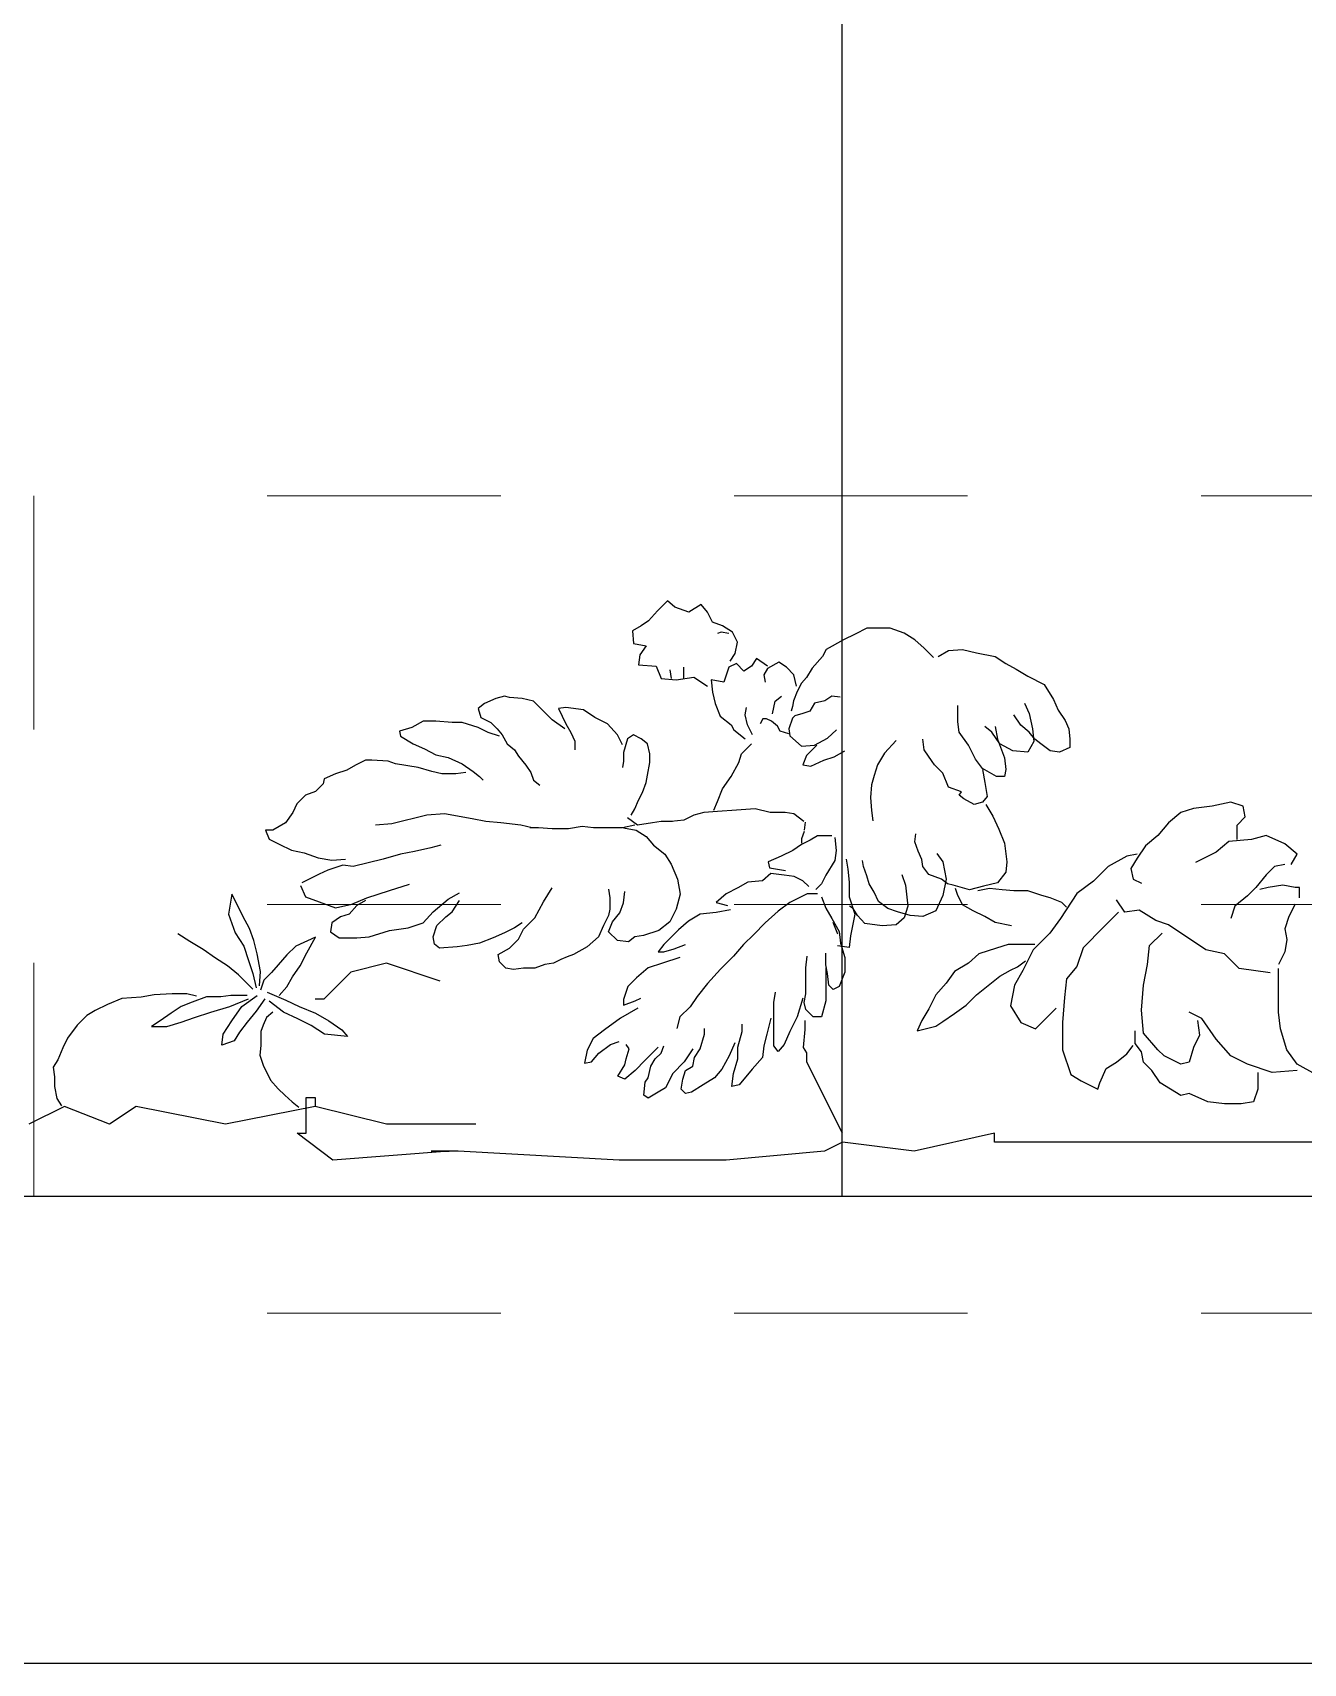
# Model space of a CAD drawing. Header units: inches. Extents: x -370 to 18, y -197 to 199.
# Drawn here: x -283.233 to -282.689, y 124.901 to 125.599 of the extents above; entities that cross this region are included whole.
import ezdxf

# ---------------------------------------------------------------- set-up
doc = ezdxf.new("R2010")
doc.units = ezdxf.units.IN
doc.header["$MEASUREMENT"] = 0
doc.linetypes.add('DASHED', pattern=[0.75, 0.5, -0.25])
doc.layers.add('artefactos', color=1, linetype='Continuous')

# ---------------------------------------------------------------- blocks, each defined once
blk = doc.blocks.new('A$C1E3C3A8C')
at = {"layer": 'artefactos', "color": 116, "true_color": 0x136734}
for p, q in [((2.3717, 0.6102), (2.3771, 0.621)), ((2.3771, 0.621), (2.3838, 0.6291)), ((2.3838, 0.6291), (2.3974, 0.621)), ((2.3974, 0.621), (2.4123, 0.6264)), ((2.4123, 0.6264), (2.4204, 0.6332)), ((2.4204, 0.6332), (2.4312, 0.6224)), ((2.4312, 0.6224), (2.4407, 0.6115)), ((2.1645, 0.5984), (2.1796, 0.6035)), ((2.1796, 0.6035), (2.1909, 0.6035)), ((2.1909, 0.6035), (2.2048, 0.6035)), ((2.2048, 0.6035), (2.2174, 0.5972)), ((2.3446, 0.5885), (2.35, 0.5994)), ((2.35, 0.5994), (2.3608, 0.6061)), ((2.3541, 0.598), (2.3622, 0.5994)), ((2.3608, 0.6061), (2.3717, 0.6102)), ((2.3622, 0.5994), (2.3662, 0.598)), ((2.4407, 0.6115), (2.4488, 0.6061)), ((2.4488, 0.6061), (2.4583, 0.6007)), ((2.4583, 0.6007), (2.4569, 0.5872)), ((2.133, 0.5719), (2.1431, 0.582)), ((2.1431, 0.582), (2.1531, 0.5909)), ((2.1531, 0.5909), (2.1645, 0.5984)), ((2.2174, 0.5972), (2.23, 0.5909)), ((2.23, 0.5909), (2.2489, 0.5808)), ((2.3473, 0.5763), (2.3446, 0.5885)), ((2.4569, 0.5872), (2.4434, 0.5845)), ((2.4434, 0.5845), (2.4501, 0.575)), ((2.0549, 0.5656), (2.0435, 0.5593)), ((2.0662, 0.5732), (2.0549, 0.5656)), ((2.0864, 0.577), (2.0662, 0.5732)), ((2.1015, 0.5808), (2.0864, 0.577)), ((2.1166, 0.5795), (2.1015, 0.5808)), ((2.1279, 0.5732), (2.1166, 0.5795)), ((2.2489, 0.5808), (2.2527, 0.5732)), ((2.2527, 0.5732), (2.264, 0.5606)), ((2.2918, 0.5614), (2.2999, 0.5669)), ((2.2999, 0.5669), (2.3121, 0.5601)), ((2.3121, 0.5628), (2.3243, 0.5709)), ((2.3243, 0.5709), (2.3297, 0.5628)), ((2.3378, 0.5574), (2.3459, 0.5655)), ((2.3459, 0.5655), (2.3541, 0.5614)), ((2.3527, 0.5682), (2.3473, 0.5763)), ((2.4515, 0.5641), (2.4326, 0.5628)), ((2.4501, 0.575), (2.4515, 0.5641)), ((2.0309, 0.5518), (2.0133, 0.5429)), ((2.0435, 0.5593), (2.0309, 0.5518)), ((2.264, 0.5606), (2.2703, 0.5505)), ((2.2703, 0.5505), (2.2754, 0.5442)), ((2.281, 0.5411), (2.2837, 0.5533)), ((2.2837, 0.5533), (2.2918, 0.5614)), ((2.3121, 0.5601), (2.3162, 0.5533)), ((2.3162, 0.5533), (2.3148, 0.5452)), ((2.3297, 0.5628), (2.3378, 0.5574)), ((2.3541, 0.5614), (2.3595, 0.5452)), ((2.3595, 0.5452), (2.373, 0.5479)), ((2.373, 0.5479), (2.3717, 0.5344)), ((2.392, 0.5506), (2.3771, 0.5411)), ((2.4109, 0.5479), (2.392, 0.5506)), ((2.4028, 0.556), (2.4028, 0.5614)), ((2.4028, 0.5493), (2.4028, 0.556)), ((2.4271, 0.5493), (2.4109, 0.5479)), ((2.4177, 0.5587), (2.4163, 0.5493)), ((2.4326, 0.5628), (2.4271, 0.5493)), ((2.0133, 0.5429), (2.0032, 0.5266)), ((2.2338, 0.5291), (2.2426, 0.5303)), ((2.2426, 0.5303), (2.2502, 0.5253)), ((2.2754, 0.5442), (2.2804, 0.5354)), ((2.2804, 0.5354), (2.2842, 0.5253)), ((2.304, 0.5249), (2.2972, 0.5303)), ((2.3717, 0.5344), (2.3689, 0.5222)), ((2.5774, 0.5276), (2.5909, 0.5289)), ((2.5909, 0.5289), (2.5963, 0.5303)), ((2.5963, 0.5303), (2.6058, 0.5276)), ((1.9982, 0.5152), (1.9906, 0.5039)), ((2.0032, 0.5266), (1.9982, 0.5152)), ((2.0297, 0.5114), (2.0259, 0.495)), ((2.0347, 0.5228), (2.0297, 0.5114)), ((2.1065, 0.5026), (2.1065, 0.5203)), ((2.2502, 0.5253), (2.2615, 0.5228)), ((2.2615, 0.5228), (2.2665, 0.514)), ((2.2665, 0.514), (2.2741, 0.5114)), ((2.2741, 0.5114), (2.2829, 0.5089)), ((2.2842, 0.5253), (2.2854, 0.519)), ((2.2854, 0.519), (2.2867, 0.514)), ((2.3067, 0.5113), (2.304, 0.5249)), ((2.3365, 0.51), (2.3351, 0.5181)), ((2.3689, 0.5222), (2.3635, 0.5086)), ((2.4989, 0.5073), (2.511, 0.5154)), ((2.511, 0.5154), (2.53, 0.5181)), ((2.53, 0.5181), (2.5381, 0.5168)), ((2.5381, 0.5168), (2.53, 0.5005)), ((2.5449, 0.5046), (2.5557, 0.5154)), ((2.5557, 0.5154), (2.5652, 0.5249)), ((2.5652, 0.5249), (2.5774, 0.5276)), ((2.6058, 0.5276), (2.618, 0.5222)), ((2.618, 0.5222), (2.6247, 0.5168)), ((2.6247, 0.5168), (2.622, 0.5073)), ((1.9868, 0.495), (1.9856, 0.4837)), ((1.9906, 0.5039), (1.9868, 0.495)), ((2.0259, 0.495), (2.0246, 0.4812)), ((2.0297, 0.4913), (2.0385, 0.4988)), ((2.0385, 0.4988), (2.046, 0.5102)), ((2.0662, 0.4976), (2.0637, 0.4837)), ((2.07, 0.4913), (2.0775, 0.4976)), ((2.1053, 0.4913), (2.1065, 0.5026)), ((2.2476, 0.485), (2.2376, 0.4938)), ((2.2829, 0.5089), (2.2854, 0.5064)), ((2.2854, 0.5064), (2.2892, 0.495)), ((2.2892, 0.495), (2.288, 0.4875)), ((2.2986, 0.4924), (2.3013, 0.4978)), ((2.3013, 0.4978), (2.3081, 0.5032)), ((2.3081, 0.5032), (2.3135, 0.5059)), ((2.3135, 0.5059), (2.3175, 0.5059)), ((2.3175, 0.5059), (2.3202, 0.5005)), ((2.3284, 0.4883), (2.3338, 0.4991)), ((2.3338, 0.4991), (2.3365, 0.51)), ((2.3487, 0.4937), (2.3365, 0.4843)), ((2.3514, 0.4991), (2.3487, 0.4937)), ((2.3635, 0.5086), (2.3514, 0.4991)), ((2.4745, 0.4883), (2.4853, 0.5005)), ((2.4853, 0.5005), (2.4989, 0.5073)), ((2.53, 0.5005), (2.5246, 0.491)), ((2.5313, 0.4951), (2.5449, 0.5046)), ((2.6044, 0.4951), (2.599, 0.4883)), ((2.6112, 0.5019), (2.6044, 0.4951)), ((2.622, 0.5073), (2.6112, 0.5019)), ((2.6139, 0.491), (2.6247, 0.4964)), ((2.6247, 0.4964), (2.6423, 0.5019)), ((2.6423, 0.5019), (2.6531, 0.5019)), ((2.6531, 0.5019), (2.6707, 0.5032)), ((2.6707, 0.5032), (2.6843, 0.5032)), ((2.6843, 0.5032), (2.6964, 0.4964)), ((2.6964, 0.4964), (2.71, 0.4924)), ((1.9856, 0.4837), (1.9856, 0.4749)), ((2.007, 0.4711), (2.0171, 0.4787)), ((2.0171, 0.4787), (2.0234, 0.4837)), ((2.0234, 0.4837), (2.0297, 0.4913)), ((2.0246, 0.4812), (2.0309, 0.4698)), ((2.0473, 0.4711), (2.0612, 0.4787)), ((2.0637, 0.4837), (2.0561, 0.4635)), ((2.0612, 0.4787), (2.07, 0.4913)), ((2.0927, 0.4723), (2.0952, 0.4774)), ((2.0952, 0.4774), (2.1053, 0.4913)), ((2.1431, 0.4723), (2.1443, 0.4837)), ((2.1733, 0.4824), (2.1859, 0.4686)), ((2.2615, 0.4774), (2.2476, 0.485)), ((2.259, 0.4774), (2.2703, 0.466)), ((2.2754, 0.4761), (2.2615, 0.4774)), ((2.288, 0.4875), (2.2754, 0.4761)), ((2.2891, 0.4897), (2.2986, 0.4924)), ((2.3405, 0.468), (2.3297, 0.4788)), ((2.4393, 0.468), (2.442, 0.4788)), ((2.442, 0.4788), (2.4488, 0.4843)), ((2.4488, 0.4843), (2.4569, 0.4883)), ((2.4569, 0.4883), (2.4637, 0.4843)), ((2.4637, 0.4843), (2.4677, 0.4694)), ((2.4691, 0.4775), (2.4745, 0.4883)), ((2.5246, 0.491), (2.5205, 0.4815)), ((2.5205, 0.4815), (2.5205, 0.4721)), ((2.5936, 0.4788), (2.5855, 0.4721)), ((2.599, 0.4883), (2.5936, 0.4788)), ((2.6017, 0.487), (2.6139, 0.491)), ((2.6951, 0.4788), (2.6829, 0.4734)), ((2.7086, 0.487), (2.6951, 0.4788)), ((2.71, 0.4924), (2.7086, 0.487)), ((1.9856, 0.4749), (1.9969, 0.4698)), ((1.9969, 0.4698), (2.007, 0.4711)), ((2.0309, 0.4698), (2.0473, 0.4711)), ((2.0561, 0.4635), (2.0549, 0.4509)), ((2.0801, 0.4522), (2.0876, 0.4623)), ((2.0876, 0.4623), (2.0927, 0.4723)), ((2.1317, 0.456), (2.1342, 0.4597)), ((2.1342, 0.4597), (2.1431, 0.4723)), ((2.1859, 0.4686), (2.1935, 0.456)), ((2.2401, 0.4648), (2.2287, 0.4711)), ((2.2514, 0.461), (2.2401, 0.4648)), ((2.2653, 0.4547), (2.2514, 0.461)), ((2.2703, 0.466), (2.2741, 0.456)), ((2.3432, 0.4585), (2.3405, 0.468)), ((2.3514, 0.4436), (2.3432, 0.4585)), ((2.4393, 0.4585), (2.4393, 0.468)), ((2.442, 0.445), (2.4393, 0.4585)), ((2.4677, 0.4694), (2.4677, 0.4599)), ((2.4677, 0.4599), (2.4691, 0.4531)), ((2.5814, 0.4653), (2.5733, 0.4558)), ((2.5855, 0.4721), (2.5814, 0.4653)), ((2.6572, 0.4639), (2.6423, 0.4572)), ((2.6707, 0.4667), (2.6572, 0.4639)), ((2.6829, 0.4734), (2.6707, 0.4667)), ((2.714, 0.4572), (2.7222, 0.4599)), ((2.7222, 0.4599), (2.7397, 0.4612)), ((2.7397, 0.4612), (2.7465, 0.4612)), ((2.7465, 0.4612), (2.7573, 0.4558)), ((2.0549, 0.4509), (2.0561, 0.4434)), ((2.0561, 0.4434), (2.0649, 0.4434)), ((2.0649, 0.4434), (2.0801, 0.4522)), ((2.0801, 0.4509), (2.0775, 0.437)), ((2.1166, 0.432), (2.1229, 0.4471)), ((2.1229, 0.4471), (2.1317, 0.456)), ((2.1935, 0.456), (2.1972, 0.4446)), ((2.1972, 0.4446), (2.1998, 0.4345)), ((2.2741, 0.456), (2.2653, 0.4547)), ((2.3608, 0.4301), (2.3514, 0.4436)), ((2.4434, 0.4369), (2.442, 0.445)), ((2.5679, 0.4477), (2.5652, 0.4396)), ((2.5733, 0.4558), (2.5679, 0.4477)), ((2.6234, 0.4436), (2.6193, 0.4396)), ((2.6301, 0.449), (2.6234, 0.4436)), ((2.6423, 0.4572), (2.6301, 0.449)), ((2.6383, 0.4477), (2.6491, 0.4463)), ((2.6491, 0.4463), (2.664, 0.4463)), ((2.664, 0.4463), (2.6748, 0.449)), ((2.6748, 0.449), (2.6897, 0.4531)), ((2.6897, 0.4531), (2.714, 0.4572)), ((2.7573, 0.4558), (2.7668, 0.4504)), ((2.7668, 0.4504), (2.779, 0.4463)), ((2.779, 0.4463), (2.7912, 0.4409)), ((2.7912, 0.4409), (2.7925, 0.4355)), ((2.0775, 0.437), (2.075, 0.4219)), ((2.1002, 0.4194), (2.1053, 0.4232)), ((2.1027, 0.427), (2.1166, 0.432)), ((2.1053, 0.4232), (2.1027, 0.427)), ((2.1998, 0.4345), (2.201, 0.4207)), ((2.3662, 0.4165), (2.3608, 0.4301)), ((2.4474, 0.426), (2.4434, 0.4369)), ((2.4515, 0.4179), (2.4474, 0.426)), ((2.5652, 0.4396), (2.5584, 0.4342)), ((2.7925, 0.4355), (2.8006, 0.4274)), ((2.8006, 0.4274), (2.8115, 0.4233)), ((2.8115, 0.4233), (2.8209, 0.4138)), ((1.7961, 0.4), (1.7983, 0.4113)), ((1.7983, 0.4113), (1.8118, 0.4158)), ((1.8118, 0.4158), (1.832, 0.4113)), ((1.832, 0.4113), (1.8522, 0.409)), ((1.8522, 0.409), (1.8657, 0.4045)), ((2.0763, 0.4131), (2.0687, 0.4005)), ((2.075, 0.4219), (2.0801, 0.4156)), ((2.0801, 0.4156), (2.0889, 0.4131)), ((2.0889, 0.4131), (2.1002, 0.4194)), ((2.1998, 0.4068), (2.1985, 0.3954)), ((2.201, 0.4207), (2.1998, 0.4068)), ((2.3094, 0.4044), (2.3256, 0.4084)), ((2.3256, 0.4084), (2.3459, 0.4071)), ((2.3459, 0.4071), (2.3662, 0.4057)), ((2.3703, 0.4071), (2.3662, 0.4165)), ((2.3662, 0.4057), (2.3811, 0.4044)), ((2.4556, 0.4084), (2.4515, 0.4179)), ((2.4596, 0.4017), (2.4556, 0.4084)), ((2.8209, 0.4138), (2.825, 0.4044)), ((1.805, 0.391), (1.7961, 0.4)), ((1.805, 0.3753), (1.805, 0.391)), ((1.8657, 0.4045), (1.8792, 0.3933)), ((1.8792, 0.3933), (1.8904, 0.3798)), ((2.0687, 0.4005), (2.0624, 0.3866)), ((2.2716, 0.3942), (2.2728, 0.3854)), ((2.2729, 0.3949), (2.2837, 0.403)), ((2.2837, 0.403), (2.2932, 0.4044)), ((2.2932, 0.4044), (2.3094, 0.4044)), ((2.3811, 0.4044), (2.392, 0.4017)), ((2.392, 0.4017), (2.4028, 0.3962)), ((2.4028, 0.3962), (2.4163, 0.3949)), ((2.415, 0.3949), (2.4271, 0.3949)), ((2.4271, 0.3949), (2.4366, 0.3935)), ((2.4366, 0.3935), (2.4529, 0.3908)), ((2.4529, 0.3908), (2.4637, 0.3989)), ((2.4677, 0.3881), (2.4542, 0.3854)), ((2.4556, 0.3908), (2.4691, 0.3881)), ((2.4691, 0.3881), (2.484, 0.3881)), ((2.484, 0.3881), (2.5002, 0.3881)), ((2.5002, 0.3881), (2.5124, 0.3895)), ((2.5124, 0.3895), (2.5273, 0.3868)), ((2.5449, 0.3868), (2.5598, 0.3881)), ((2.5598, 0.3881), (2.5692, 0.3881)), ((2.5665, 0.3881), (2.5787, 0.3908)), ((2.5787, 0.3908), (2.6004, 0.3935)), ((2.6004, 0.3935), (2.6166, 0.3949)), ((2.6166, 0.3949), (2.6315, 0.3976)), ((2.6315, 0.3976), (2.6613, 0.403)), ((2.6613, 0.403), (2.6802, 0.4017)), ((2.6802, 0.4017), (2.7181, 0.3922)), ((2.7181, 0.3922), (2.7357, 0.3908)), ((2.825, 0.4044), (2.8331, 0.3935)), ((2.8331, 0.3935), (2.8467, 0.3854)), ((1.7399, 0.3596), (1.7534, 0.3708)), ((1.7534, 0.3708), (1.7736, 0.3798)), ((1.7736, 0.3798), (1.7893, 0.3753)), ((1.7893, 0.3753), (1.814, 0.3731)), ((1.814, 0.3731), (1.8275, 0.3618)), ((1.8904, 0.3798), (1.9039, 0.3686)), ((2.0561, 0.3715), (2.0536, 0.3513)), ((2.0624, 0.3866), (2.0561, 0.3715)), ((2.1494, 0.3627), (2.1531, 0.3728)), ((2.1531, 0.3728), (2.1519, 0.3816)), ((2.2397, 0.3777), (2.2381, 0.3636)), ((2.2428, 0.3793), (2.2491, 0.3793)), ((2.2491, 0.3793), (2.2584, 0.3793)), ((2.2584, 0.3793), (2.2663, 0.3746)), ((2.2663, 0.3746), (2.2756, 0.3699)), ((2.2725, 0.384), (2.2756, 0.3761)), ((2.2756, 0.3761), (2.2756, 0.3714)), ((2.4434, 0.3786), (2.4353, 0.3692)), ((2.4542, 0.3854), (2.4434, 0.3786)), ((2.5273, 0.3868), (2.5449, 0.3868)), ((2.8399, 0.3705), (2.8264, 0.3637)), ((2.8507, 0.3759), (2.8399, 0.3705)), ((2.8467, 0.3854), (2.8548, 0.3854)), ((2.8548, 0.3854), (2.8507, 0.3759)), ((1.7466, 0.3483), (1.7399, 0.3596)), ((1.8275, 0.3618), (1.85, 0.3506)), ((1.9039, 0.3686), (1.9128, 0.3551)), ((1.9128, 0.3596), (1.9241, 0.3573)), ((1.9128, 0.3551), (1.9196, 0.3439)), ((1.9241, 0.3573), (1.9443, 0.3461)), ((2.1292, 0.3601), (2.1229, 0.3513)), ((2.1443, 0.3463), (2.1456, 0.3538)), ((2.1456, 0.3538), (2.1494, 0.3627)), ((2.2086, 0.3463), (2.2098, 0.3526)), ((2.2272, 0.3542), (2.2256, 0.3433)), ((2.2381, 0.3636), (2.2397, 0.3527)), ((2.2397, 0.3527), (2.2491, 0.337)), ((2.2756, 0.3699), (2.285, 0.3636)), ((2.285, 0.3636), (2.2975, 0.3574)), ((2.2975, 0.3574), (2.3116, 0.3511)), ((2.4231, 0.3597), (2.4163, 0.3488)), ((2.4353, 0.3692), (2.4231, 0.3597)), ((2.6653, 0.3692), (2.6761, 0.3664)), ((2.6761, 0.3664), (2.6937, 0.3624)), ((2.6937, 0.3624), (2.7086, 0.3597)), ((2.7086, 0.3597), (2.7276, 0.3543)), ((2.7276, 0.3543), (2.7438, 0.3502)), ((2.7831, 0.3529), (2.7682, 0.3543)), ((2.7979, 0.3556), (2.7831, 0.3529)), ((2.8128, 0.361), (2.7979, 0.3556)), ((2.8264, 0.3637), (2.8128, 0.361)), ((1.7534, 0.3483), (1.7646, 0.3461)), ((1.7646, 0.3461), (1.7736, 0.3371)), ((1.7736, 0.3371), (1.7848, 0.3236)), ((1.9196, 0.3439), (1.9173, 0.3326)), ((1.9443, 0.3461), (1.96, 0.3304)), ((2.0536, 0.3513), (2.0549, 0.34)), ((2.0549, 0.34), (2.0637, 0.3286)), ((2.1229, 0.3513), (2.1191, 0.3324)), ((2.1242, 0.3324), (2.138, 0.3375)), ((2.138, 0.3375), (2.1443, 0.3463)), ((2.167, 0.3375), (2.1632, 0.3261)), ((2.2023, 0.3274), (2.2048, 0.3362)), ((2.2048, 0.3362), (2.2086, 0.3463)), ((2.2256, 0.3433), (2.2241, 0.3292)), ((2.2491, 0.337), (2.2538, 0.3276)), ((2.2741, 0.3308), (2.2835, 0.3355)), ((2.2835, 0.3355), (2.2944, 0.337)), ((2.31, 0.3449), (2.2928, 0.3417)), ((2.2944, 0.337), (2.3085, 0.3386)), ((2.3085, 0.3386), (2.3178, 0.3308)), ((2.3116, 0.3511), (2.31, 0.3449)), ((2.4163, 0.3488), (2.4095, 0.3326)), ((2.7438, 0.3502), (2.76, 0.3461)), ((2.76, 0.3461), (2.7709, 0.3475)), ((2.7709, 0.3475), (2.7871, 0.3421)), ((2.7871, 0.3421), (2.7966, 0.338)), ((2.7966, 0.338), (2.8047, 0.3339)), ((1.7377, 0.3236), (1.7422, 0.3236)), ((1.7377, 0.3124), (1.7377, 0.3236)), ((1.7422, 0.3236), (1.7556, 0.3259)), ((1.7556, 0.3259), (1.7714, 0.3236)), ((1.7714, 0.3236), (1.7803, 0.3214)), ((1.7848, 0.3236), (1.7938, 0.3146)), ((1.9173, 0.3326), (1.9084, 0.3281)), ((1.96, 0.3304), (1.978, 0.3169)), ((2.0158, 0.3148), (2.0309, 0.3198)), ((2.0309, 0.3198), (2.046, 0.3198)), ((2.046, 0.3198), (2.0586, 0.3211)), ((2.0586, 0.3211), (2.0725, 0.3223)), ((2.0637, 0.3286), (2.0788, 0.3248)), ((2.0725, 0.3223), (2.0851, 0.3198)), ((2.0788, 0.3248), (2.0939, 0.3211)), ((2.0939, 0.3211), (2.1116, 0.3261)), ((2.1065, 0.3148), (2.109, 0.3223)), ((2.1116, 0.3261), (2.1179, 0.3274)), ((2.1179, 0.3274), (2.1242, 0.3324)), ((2.1191, 0.3324), (2.1229, 0.3148)), ((2.1632, 0.3261), (2.1607, 0.3034)), ((2.1922, 0.3085), (2.1972, 0.3185)), ((2.1972, 0.3185), (2.2023, 0.3274)), ((2.2241, 0.3292), (2.2241, 0.3136)), ((2.2538, 0.3276), (2.26, 0.3214)), ((2.2678, 0.3245), (2.2741, 0.3308)), ((2.3178, 0.3308), (2.3335, 0.3292)), ((2.3335, 0.3292), (2.3444, 0.323)), ((2.3444, 0.323), (2.3569, 0.3167)), ((2.4095, 0.3326), (2.4068, 0.3163)), ((2.4677, 0.3069), (2.4664, 0.3191)), ((2.484, 0.3218), (2.4826, 0.3123)), ((2.5543, 0.3082), (2.5449, 0.3231)), ((2.6572, 0.3109), (2.645, 0.3177)), ((2.7208, 0.3204), (2.6992, 0.3272)), ((2.7452, 0.3123), (2.7208, 0.3204)), ((2.8047, 0.3339), (2.8155, 0.3285)), ((2.8169, 0.3258), (2.8115, 0.3136)), ((1.7422, 0.3056), (1.7489, 0.2922)), ((1.7938, 0.3146), (1.8073, 0.3034)), ((1.8073, 0.3034), (1.8118, 0.2899)), ((1.9263, 0.2967), (1.9353, 0.3101)), ((1.978, 0.3169), (1.9959, 0.2899)), ((1.9894, 0.3022), (1.9944, 0.3072)), ((1.9944, 0.3072), (2.007, 0.3122)), ((2.007, 0.3122), (2.0158, 0.3148)), ((2.0901, 0.2984), (2.1015, 0.3047)), ((2.1015, 0.3047), (2.1053, 0.3122)), ((2.1053, 0.3122), (2.1065, 0.3148)), ((2.1229, 0.3148), (2.1305, 0.2984)), ((2.1607, 0.3034), (2.1645, 0.2908)), ((2.172, 0.2971), (2.1821, 0.3009)), ((2.1821, 0.3009), (2.1922, 0.3085)), ((2.2149, 0.2933), (2.2199, 0.3009)), ((2.2241, 0.3136), (2.2178, 0.2948)), ((2.2199, 0.3009), (2.2237, 0.3034)), ((2.2491, 0.3011), (2.2428, 0.2901)), ((2.2538, 0.3136), (2.2491, 0.3011)), ((2.2584, 0.3167), (2.2694, 0.3167)), ((2.2694, 0.3167), (2.2881, 0.3073)), ((2.2881, 0.3073), (2.3006, 0.2979)), ((2.3679, 0.3073), (2.3554, 0.3042)), ((2.3569, 0.3167), (2.3679, 0.3073)), ((2.4068, 0.3163), (2.4109, 0.3001)), ((2.4109, 0.3001), (2.4177, 0.2866)), ((2.4718, 0.296), (2.4677, 0.3069)), ((2.4826, 0.3123), (2.4826, 0.3001)), ((2.4826, 0.3001), (2.484, 0.2933)), ((2.5638, 0.2906), (2.5543, 0.3082)), ((2.6531, 0.2974), (2.645, 0.3096)), ((2.6734, 0.2974), (2.6572, 0.3109)), ((2.7614, 0.3055), (2.7452, 0.3123)), ((2.7465, 0.3096), (2.756, 0.3042)), ((2.756, 0.3042), (2.7641, 0.2947)), ((2.779, 0.3015), (2.7614, 0.3055)), ((2.7966, 0.3082), (2.779, 0.3015)), ((2.8115, 0.3136), (2.7966, 0.3082)), ((2.8791, 0.2924), (2.885, 0.3043)), ((2.885, 0.3043), (2.891, 0.3162)), ((2.891, 0.3162), (2.8945, 0.2948)), ((1.7489, 0.2922), (1.7534, 0.2787)), ((1.8657, 0.2742), (1.8792, 0.2832)), ((1.8792, 0.2832), (1.8926, 0.2877)), ((1.8926, 0.2877), (1.9106, 0.2989)), ((1.9106, 0.2989), (1.9263, 0.2967)), ((1.9331, 0.2967), (1.9488, 0.2809)), ((1.9959, 0.2899), (2.0072, 0.2742)), ((2.0486, 0.282), (2.0662, 0.2858)), ((2.0662, 0.2858), (2.0775, 0.2921)), ((2.0775, 0.2921), (2.0901, 0.2984)), ((2.1305, 0.2984), (2.1443, 0.2921)), ((2.1443, 0.2921), (2.1582, 0.2933)), ((2.1582, 0.2933), (2.172, 0.2971)), ((2.1645, 0.2908), (2.1733, 0.2832)), ((2.1733, 0.2832), (2.1884, 0.282)), ((2.1884, 0.282), (2.2073, 0.2845)), ((2.2073, 0.2845), (2.2149, 0.2933)), ((2.2178, 0.2948), (2.2225, 0.2713)), ((2.2428, 0.2901), (2.235, 0.276)), ((2.2363, 0.2732), (2.2413, 0.2858)), ((2.3006, 0.2979), (2.3147, 0.2854)), ((2.3147, 0.2854), (2.3272, 0.2729)), ((2.3522, 0.2995), (2.3679, 0.2964)), ((2.3679, 0.2964), (2.385, 0.2948)), ((2.385, 0.2948), (2.3976, 0.287)), ((2.3976, 0.287), (2.4085, 0.2776)), ((2.4177, 0.2866), (2.4298, 0.2771)), ((2.4799, 0.2866), (2.4718, 0.296)), ((2.484, 0.2757), (2.4799, 0.2866)), ((2.484, 0.2933), (2.4894, 0.2825)), ((2.4894, 0.2825), (2.4948, 0.2703)), ((2.576, 0.2784), (2.5638, 0.2906)), ((2.5774, 0.2852), (2.5855, 0.2798)), ((2.6599, 0.292), (2.6531, 0.2974)), ((2.6694, 0.2825), (2.6599, 0.292)), ((2.6734, 0.2703), (2.6694, 0.2825)), ((2.6843, 0.2852), (2.6734, 0.2974)), ((2.7005, 0.2798), (2.6843, 0.2852)), ((2.7641, 0.2947), (2.7736, 0.292)), ((2.7736, 0.292), (2.7831, 0.2852)), ((2.7831, 0.2852), (2.7844, 0.2757)), ((2.8719, 0.2793), (2.8791, 0.2924)), ((2.8945, 0.2948), (2.8874, 0.2746)), ((1.7534, 0.2787), (1.7511, 0.2674)), ((1.7511, 0.2674), (1.7534, 0.254)), ((1.8387, 0.2562), (1.8522, 0.2652)), ((1.8522, 0.2652), (1.8657, 0.2742)), ((1.8994, 0.2607), (1.8859, 0.2742)), ((1.9488, 0.2809), (1.9712, 0.2585)), ((2.0072, 0.2742), (2.0251, 0.2562)), ((2.2225, 0.2713), (2.2241, 0.2588)), ((2.235, 0.276), (2.2334, 0.2635)), ((2.3272, 0.2729), (2.3382, 0.2619)), ((2.4085, 0.2776), (2.4163, 0.2698)), ((2.4163, 0.2698), (2.4241, 0.2619)), ((2.4298, 0.2771), (2.4461, 0.2717)), ((2.4461, 0.2717), (2.4556, 0.2703)), ((2.4556, 0.2703), (2.4623, 0.2649)), ((2.4623, 0.2649), (2.4745, 0.2662)), ((2.4745, 0.2662), (2.484, 0.2757)), ((2.4948, 0.2703), (2.507, 0.2595)), ((2.5814, 0.2676), (2.576, 0.2784)), ((2.5909, 0.2581), (2.5814, 0.2676)), ((2.5855, 0.2798), (2.5963, 0.2744)), ((2.5963, 0.2744), (2.6085, 0.269)), ((2.6085, 0.269), (2.6234, 0.2635)), ((2.6721, 0.2622), (2.6734, 0.2703)), ((2.7208, 0.2771), (2.7005, 0.2798)), ((2.7425, 0.2703), (2.7208, 0.2771)), ((2.756, 0.269), (2.7425, 0.2703)), ((2.7749, 0.269), (2.756, 0.269)), ((2.7844, 0.2757), (2.7749, 0.269)), ((2.8005, 0.2698), (2.822, 0.2603)), ((2.8101, 0.2531), (2.8005, 0.2698)), ((2.8636, 0.2519), (2.8672, 0.2662)), ((2.8672, 0.2662), (2.8719, 0.2793)), ((2.8874, 0.2746), (2.8779, 0.2603)), ((2.9219, 0.2567), (2.9362, 0.265)), ((2.9362, 0.265), (2.9493, 0.2734)), ((1.7534, 0.254), (1.7601, 0.2405)), ((1.8028, 0.236), (1.8185, 0.2517)), ((1.8185, 0.2517), (1.8387, 0.2562)), ((1.9016, 0.2405), (1.8994, 0.2607)), ((1.9712, 0.2585), (1.978, 0.2382)), ((2.0234, 0.2618), (2.0372, 0.2618)), ((2.0251, 0.2562), (2.0364, 0.2337)), ((2.0372, 0.2618), (2.0523, 0.2618)), ((2.0523, 0.2618), (2.0649, 0.258)), ((2.0649, 0.258), (2.0838, 0.2517)), ((2.0838, 0.2517), (2.0952, 0.2416)), ((2.2241, 0.2588), (2.2366, 0.2604)), ((2.2334, 0.2635), (2.2287, 0.2479)), ((2.2287, 0.2479), (2.2287, 0.2322)), ((2.2491, 0.24), (2.2491, 0.2526)), ((2.2709, 0.2369), (2.2694, 0.2494)), ((2.3382, 0.2619), (2.3491, 0.2494)), ((2.3491, 0.2494), (2.3632, 0.2354)), ((2.4132, 0.2573), (2.4007, 0.2619)), ((2.4069, 0.2479), (2.4257, 0.2416)), ((2.4241, 0.2541), (2.4132, 0.2573)), ((2.4241, 0.2619), (2.4304, 0.2541)), ((2.4304, 0.2541), (2.4241, 0.2541)), ((2.507, 0.2595), (2.5219, 0.2513)), ((2.5219, 0.2513), (2.5286, 0.2486)), ((2.5286, 0.2486), (2.5354, 0.2459)), ((2.6031, 0.2513), (2.5909, 0.2581)), ((2.6017, 0.2432), (2.6031, 0.2513)), ((2.6234, 0.2635), (2.6369, 0.2608)), ((2.6369, 0.2608), (2.6477, 0.2595)), ((2.6477, 0.2595), (2.6667, 0.2581)), ((2.6667, 0.2581), (2.6721, 0.2622)), ((2.8172, 0.2388), (2.8101, 0.2531)), ((2.822, 0.2603), (2.8315, 0.2507)), ((2.8315, 0.2507), (2.841, 0.24)), ((2.86, 0.2329), (2.8636, 0.2519)), ((2.8779, 0.2603), (2.8731, 0.2448)), ((2.8957, 0.2388), (2.9088, 0.2472)), ((2.9088, 0.2472), (2.9219, 0.2567)), ((1.7601, 0.218), (1.7601, 0.236)), ((1.7691, 0.2315), (1.8028, 0.236)), ((1.9061, 0.218), (1.9016, 0.2405)), ((1.978, 0.2382), (1.9892, 0.2247)), ((2.0423, 0.2379), (2.0335, 0.2442)), ((2.0364, 0.2337), (2.0453, 0.218)), ((2.0498, 0.2341), (2.0423, 0.2379)), ((2.0612, 0.2278), (2.0498, 0.2341)), ((2.0952, 0.2416), (2.1103, 0.2328)), ((2.1103, 0.2328), (2.1191, 0.2202)), ((2.2287, 0.2322), (2.235, 0.2166)), ((2.2459, 0.2181), (2.2475, 0.2307)), ((2.2475, 0.2307), (2.2491, 0.24)), ((2.2491, 0.2369), (2.2491, 0.215)), ((2.2709, 0.2338), (2.2709, 0.2369)), ((2.2709, 0.2088), (2.2709, 0.2338)), ((2.3632, 0.2354), (2.3772, 0.2197)), ((2.4257, 0.2416), (2.4413, 0.2369)), ((2.4413, 0.2369), (2.4538, 0.226)), ((2.5354, 0.2459), (2.5435, 0.2419)), ((2.5435, 0.2419), (2.553, 0.2405)), ((2.553, 0.2405), (2.5638, 0.2365)), ((2.5638, 0.2365), (2.576, 0.2365)), ((2.576, 0.2365), (2.5868, 0.2351)), ((2.5868, 0.2351), (2.5949, 0.2365)), ((2.5949, 0.2365), (2.6017, 0.2432)), ((2.6659, 0.2223), (2.7238, 0.2416)), ((2.7238, 0.2416), (2.7625, 0.232)), ((2.7625, 0.232), (2.7915, 0.203)), ((2.8255, 0.2269), (2.8172, 0.2388)), ((2.841, 0.24), (2.8481, 0.2317)), ((2.8481, 0.2317), (2.8565, 0.2234)), ((2.8612, 0.2174), (2.86, 0.2329)), ((2.8684, 0.2305), (2.8648, 0.215)), ((2.8731, 0.2448), (2.8684, 0.2305)), ((2.8684, 0.2138), (2.8838, 0.2293)), ((2.8838, 0.2293), (2.8957, 0.2388)), ((1.7601, 0.1888), (1.7601, 0.218)), ((1.9084, 0.191), (1.9061, 0.218)), ((1.9892, 0.2247), (1.9914, 0.2045)), ((2.0453, 0.218), (2.0498, 0.1955)), ((2.0738, 0.2177), (2.0612, 0.2278)), ((2.0864, 0.2076), (2.0738, 0.2177)), ((2.1191, 0.2202), (2.1305, 0.2076)), ((2.235, 0.2166), (2.2412, 0.2135)), ((2.2412, 0.2135), (2.2459, 0.2181)), ((2.2491, 0.215), (2.2491, 0.2009)), ((2.3772, 0.2197), (2.3882, 0.2056)), ((2.4538, 0.226), (2.4632, 0.2166)), ((2.4632, 0.2166), (2.4679, 0.2025)), ((2.8315, 0.2162), (2.8255, 0.2269)), ((2.8398, 0.2067), (2.8315, 0.2162)), ((2.8565, 0.2234), (2.86, 0.2126)), ((1.9914, 0.2045), (1.9937, 0.1775)), ((2.0498, 0.1955), (2.0386, 0.1775)), ((2.0977, 0.1963), (2.0864, 0.2076)), ((2.1103, 0.1874), (2.0977, 0.1963)), ((2.1305, 0.2076), (2.138, 0.1925)), ((2.2491, 0.2009), (2.2538, 0.1837)), ((2.2725, 0.1994), (2.2709, 0.2088)), ((2.2709, 0.1916), (2.2725, 0.1994)), ((2.2741, 0.2041), (2.2803, 0.1837)), ((2.3053, 0.1994), (2.3038, 0.2103)), ((2.3053, 0.1853), (2.3053, 0.1994)), ((2.3882, 0.2056), (2.396, 0.1947)), ((2.396, 0.1947), (2.4069, 0.1837)), ((2.4554, 0.2009), (2.4491, 0.2041)), ((2.4679, 0.1963), (2.4554, 0.2009)), ((2.4679, 0.2025), (2.4679, 0.1963)), ((2.7915, 0.203), (2.8011, 0.203)), ((2.8184, 0.1948), (2.8005, 0.1876)), ((2.8327, 0.2019), (2.8184, 0.1948)), ((2.8529, 0.2103), (2.8327, 0.2019)), ((2.835, 0.1888), (2.8505, 0.2007)), ((2.8553, 0.2031), (2.8648, 0.19)), ((2.8802, 0.1948), (2.8636, 0.2067)), ((2.8933, 0.1948), (2.8731, 0.2031)), ((2.8743, 0.2067), (2.8921, 0.2067)), ((2.891, 0.1793), (2.8802, 0.1948)), ((2.8921, 0.2067), (2.9029, 0.2055)), ((2.9136, 0.1888), (2.8933, 0.1948)), ((2.9029, 0.2055), (2.9183, 0.2055)), ((2.9183, 0.2055), (2.9338, 0.1995)), ((2.9293, 0.2062), (2.9397, 0.2088)), ((2.9338, 0.1995), (2.9457, 0.1948)), ((2.9397, 0.2088), (2.9553, 0.2088)), ((2.9457, 0.1948), (2.9564, 0.1876)), ((2.9553, 0.2088), (2.9748, 0.2075)), ((2.9748, 0.2075), (2.9891, 0.2049)), ((2.9891, 0.2049), (3.0099, 0.2036)), ((3.0099, 0.2036), (3.0255, 0.1971)), ((3.0255, 0.1971), (3.0385, 0.1905)), ((1.7579, 0.1708), (1.7601, 0.1888)), ((1.8275, 0.1596), (1.8432, 0.182)), ((1.8432, 0.182), (1.8567, 0.1888)), ((1.8477, 0.1798), (1.8455, 0.1641)), ((1.9061, 0.1663), (1.9084, 0.191)), ((1.9937, 0.1775), (1.9937, 0.1483)), ((2.0117, 0.182), (2.0004, 0.1933)), ((2.0229, 0.1708), (2.0117, 0.182)), ((2.0386, 0.1775), (2.0229, 0.1708)), ((2.1229, 0.1786), (2.1103, 0.1874)), ((2.1305, 0.1736), (2.1229, 0.1786)), ((2.138, 0.1925), (2.1456, 0.1799)), ((2.1456, 0.1799), (2.1506, 0.1685)), ((2.2538, 0.1837), (2.2584, 0.1837)), ((2.2584, 0.1837), (2.2631, 0.1837)), ((2.2631, 0.1837), (2.2709, 0.1916)), ((2.2717, 0.1702), (2.2717, 0.18)), ((2.2803, 0.1837), (2.2881, 0.1681)), ((2.3053, 0.1712), (2.3053, 0.1853)), ((2.3085, 0.1822), (2.3131, 0.165)), ((2.4069, 0.1837), (2.4101, 0.1712)), ((2.4523, 0.1931), (2.471, 0.1822)), ((2.471, 0.1822), (2.4882, 0.1697)), ((2.7863, 0.1793), (2.772, 0.1698)), ((2.8005, 0.1876), (2.7863, 0.1793)), ((2.8053, 0.1745), (2.8196, 0.1817)), ((2.8196, 0.1817), (2.835, 0.1888)), ((2.8467, 0.1889), (2.8537, 0.1831)), ((2.8537, 0.1831), (2.8572, 0.1749)), ((2.8648, 0.19), (2.8743, 0.1781)), ((2.8743, 0.1781), (2.8826, 0.1674)), ((2.9005, 0.165), (2.891, 0.1793)), ((2.9314, 0.1829), (2.9136, 0.1888)), ((2.9457, 0.1781), (2.9314, 0.1829)), ((2.9612, 0.1733), (2.9457, 0.1781)), ((2.9564, 0.1876), (2.9683, 0.1793)), ((2.9683, 0.1793), (2.9778, 0.1733)), ((3.0385, 0.1905), (3.0476, 0.1853)), ((3.0476, 0.1853), (3.058, 0.1749)), ((1.7511, 0.1483), (1.7579, 0.1708)), ((1.8118, 0.1416), (1.8275, 0.1596)), ((1.8455, 0.1641), (1.8522, 0.1506)), ((1.8904, 0.1483), (1.9061, 0.1663)), ((1.9151, 0.1551), (1.9151, 0.1686)), ((2.1506, 0.1685), (2.1305, 0.1736)), ((2.2734, 0.1506), (2.2717, 0.1702)), ((2.2881, 0.1681), (2.2944, 0.154)), ((2.3053, 0.1525), (2.3053, 0.1712)), ((2.3131, 0.165), (2.3163, 0.1525)), ((2.3397, 0.1681), (2.3397, 0.1759)), ((2.3444, 0.1509), (2.3397, 0.1681)), ((2.3804, 0.165), (2.3804, 0.1712)), ((2.385, 0.1493), (2.3804, 0.165)), ((2.4882, 0.1697), (2.5007, 0.1603)), ((2.5007, 0.1603), (2.507, 0.1478)), ((2.772, 0.1698), (2.766, 0.1626)), ((2.766, 0.1626), (2.791, 0.165)), ((2.791, 0.165), (2.8053, 0.1745)), ((2.8572, 0.1749), (2.8596, 0.1679)), ((2.8596, 0.1679), (2.8596, 0.1621)), ((2.8596, 0.1621), (2.8596, 0.1527)), ((2.8826, 0.1674), (2.8886, 0.1579)), ((2.9017, 0.1531), (2.9005, 0.165)), ((2.9778, 0.1733), (2.9612, 0.1733)), ((3.058, 0.1749), (3.0684, 0.1606)), ((3.0684, 0.1606), (3.0736, 0.1502)), ((1.7399, 0.1326), (1.7511, 0.1483)), ((1.7938, 0.1326), (1.8118, 0.1416)), ((1.8522, 0.1506), (1.8567, 0.1348)), ((1.8657, 0.1326), (1.8836, 0.1416)), ((1.8836, 0.1416), (1.8904, 0.1483)), ((1.9061, 0.1348), (1.9084, 0.1461)), ((1.9084, 0.1461), (1.9151, 0.1551)), ((1.9241, 0.1438), (1.9173, 0.1528)), ((1.9353, 0.1348), (1.9241, 0.1438)), ((1.9937, 0.1483), (1.9847, 0.1214)), ((2.2699, 0.145), (2.2734, 0.1506)), ((2.2699, 0.1353), (2.2699, 0.145)), ((2.2944, 0.154), (2.3006, 0.1462)), ((2.3006, 0.1462), (2.3053, 0.1525)), ((2.3163, 0.1525), (2.3178, 0.1399)), ((2.3444, 0.1384), (2.3444, 0.1509)), ((2.3475, 0.1556), (2.3538, 0.1415)), ((2.3538, 0.1415), (2.3616, 0.1274)), ((2.3913, 0.1399), (2.385, 0.1493)), ((2.3929, 0.1493), (2.4022, 0.1352)), ((2.4272, 0.1446), (2.4241, 0.1525)), ((2.4335, 0.1384), (2.4272, 0.1446)), ((2.4304, 0.1509), (2.4444, 0.1368)), ((2.4616, 0.1493), (2.4648, 0.154)), ((2.4648, 0.1384), (2.4616, 0.1493)), ((2.482, 0.154), (2.4726, 0.1571)), ((2.4945, 0.1446), (2.482, 0.154)), ((2.5023, 0.1352), (2.4945, 0.1446)), ((2.507, 0.1478), (2.5101, 0.1337)), ((2.8607, 0.1422), (2.8572, 0.1317)), ((2.8596, 0.1527), (2.8607, 0.1422)), ((2.8886, 0.1579), (2.9017, 0.1531)), ((3.0736, 0.1502), (3.0788, 0.1372)), ((1.7197, 0.1214), (1.7399, 0.1326)), ((1.7399, 0.1259), (1.7669, 0.1236)), ((1.7669, 0.1236), (1.7938, 0.1326)), ((1.7826, 0.1236), (1.7826, 0.1056)), ((1.8567, 0.1348), (1.8657, 0.1326)), ((1.8881, 0.1124), (1.8971, 0.1259)), ((1.8971, 0.1259), (1.9061, 0.1348)), ((1.9465, 0.1281), (1.9353, 0.1348)), ((1.9533, 0.1124), (1.9465, 0.1281)), ((2.2506, 0.0967), (2.2699, 0.1353)), ((2.3178, 0.1399), (2.3288, 0.1274)), ((2.3288, 0.1274), (2.3428, 0.1102)), ((2.3491, 0.1227), (2.3444, 0.1384)), ((2.3616, 0.1274), (2.3694, 0.118)), ((2.3929, 0.1306), (2.3913, 0.1399)), ((2.4007, 0.1259), (2.3929, 0.1306)), ((2.4038, 0.1165), (2.4007, 0.1259)), ((2.4022, 0.1352), (2.4147, 0.1227)), ((2.4382, 0.1306), (2.4335, 0.1384)), ((2.4413, 0.118), (2.4382, 0.1306)), ((2.4444, 0.1368), (2.4554, 0.1259)), ((2.4554, 0.1259), (2.4663, 0.1165)), ((2.4663, 0.1321), (2.4648, 0.1384)), ((2.4741, 0.1196), (2.4663, 0.1321)), ((2.5101, 0.1337), (2.5023, 0.1352)), ((2.8572, 0.1317), (2.8491, 0.1154)), ((3.0788, 0.1372), (3.084, 0.1294)), ((3.084, 0.1294), (3.0827, 0.119)), ((1.8657, 0.0989), (1.8881, 0.1124)), ((1.9555, 0.1056), (1.9533, 0.1124)), ((1.9735, 0.1146), (1.9555, 0.1056)), ((1.9847, 0.1214), (1.9735, 0.1146)), ((2.3428, 0.1102), (2.3507, 0.1087)), ((2.3507, 0.1087), (2.3491, 0.1227)), ((2.3694, 0.118), (2.3819, 0.1102)), ((2.3819, 0.1102), (2.3944, 0.1024)), ((2.4054, 0.1055), (2.4038, 0.1165)), ((2.4147, 0.1227), (2.4226, 0.1071)), ((2.4226, 0.1071), (2.4304, 0.1024)), ((2.4444, 0.1133), (2.4413, 0.118)), ((2.446, 0.0993), (2.4444, 0.1133)), ((2.4663, 0.1165), (2.4741, 0.1196)), ((2.8409, 0.106), (2.8339, 0.099)), ((2.8491, 0.1154), (2.8409, 0.106)), ((3.0827, 0.1086), (3.0801, 0.0956)), ((3.0827, 0.119), (3.0827, 0.1086)), ((1.7826, 0.1056), (1.7871, 0.0921)), ((1.7871, 0.0921), (1.8005, 0.0899)), ((1.8005, 0.0899), (1.8185, 0.0899)), ((1.8185, 0.0899), (1.8365, 0.0921)), ((1.8365, 0.0921), (1.8567, 0.1011)), ((1.8567, 0.1011), (1.8657, 0.0989)), ((2.2312, 0.058), (2.2506, 0.0967)), ((2.3944, 0.1024), (2.4007, 0.1008)), ((2.4007, 0.1008), (2.4054, 0.1055)), ((2.4304, 0.1024), (2.4413, 0.0961)), ((2.4413, 0.0961), (2.446, 0.0993)), ((2.8011, 0.0967), (2.8011, 0.087)), ((2.8108, 0.0967), (2.8011, 0.0967)), ((2.8108, 0.058), (2.8108, 0.0967)), ((2.8257, 0.092), (2.8187, 0.0862)), ((2.8339, 0.099), (2.8257, 0.092)), ((3.0801, 0.0956), (3.0749, 0.0877)), ((2.7238, 0.0677), (2.8011, 0.087)), ((2.8011, 0.087), (2.8977, 0.0677)), ((2.8977, 0.0677), (2.9943, 0.087)), ((2.9943, 0.087), (3.0233, 0.0677)), ((3.0233, 0.0677), (3.0716, 0.087)), ((3.0716, 0.087), (3.1102, 0.0677)), ((2.067, 0.058), (2.154, 0.0387)), ((2.067, 0.0483), (2.067, 0.058)), ((2.6273, 0.0677), (2.7238, 0.0677)), ((2.7818, 0.029), (2.8204, 0.058)), ((2.8204, 0.058), (2.8108, 0.058)), ((3.0233, 0.0677), (3.0233, 0.0677)), ((1.6903, 0.0483), (1.7966, 0.0483)), ((1.7966, 0.0483), (1.8545, 0.0483)), ((1.8545, 0.0483), (1.9608, 0.0483)), ((1.9608, 0.0483), (2.067, 0.0483)), ((2.154, 0.0387), (2.2312, 0.0483)), ((2.2312, 0.0483), (2.2506, 0.0387)), ((2.2506, 0.0387), (2.3568, 0.029)), ((2.4727, 0.029), (2.6466, 0.0387)), ((2.6466, 0.0387), (2.6756, 0.0387)), ((2.6562, 0.0387), (2.7818, 0.029)), ((2.6756, 0.0387), (2.6562, 0.0387)), ((2.3568, 0.029), (2.4148, 0.029)), ((2.4148, 0.029), (2.4727, 0.029))]:
    blk.add_line(p, q, dxfattribs=at)

msp = doc.modelspace()

# ---------------------------------------------------------------- linework, layer by layer
at = {"color": 8, "transparency": 33554610}
msp.add_line((-282.88658, 131.33096), (-282.88658, 125.10096), dxfattribs=at)
at = {"color": 8, "linetype": 'DASHED', "lineweight": 5, "ltscale": 0.1, "transparency": 33554610}
for p, q in [((-282.03273, 125.40096), (-283.23273, 125.40096)), ((-283.23273, 125.40096), (-283.23273, 125.05096)), ((-282.03273, 125.22596), (-283.23273, 125.22596)), ((-282.03273, 125.05096), (-283.23273, 125.05096))]:
    msp.add_line(p, q, dxfattribs=at)
at = {"color": 5}
msp.add_line((-282.03273, 125.10096), (-283.81808, 125.10096), dxfattribs=at)
at = {"color": 6}
msp.add_line((-276.78273, 124.90096), (-286.55953, 124.90096), dxfattribs=at)

# ---------------------------------------------------------------- block references
at = {"layer": 'artefactos', "color": 116, "true_color": 0x136734, "xscale": -0.3964550175038574, "yscale": 0.3964550175038574, "zscale": 0.3964550175055241}
msp.add_blockref('A$C1E3C3A8C', (-282.00173, 125.10501), dxfattribs=at)

doc.saveas('drawing.dxf')
